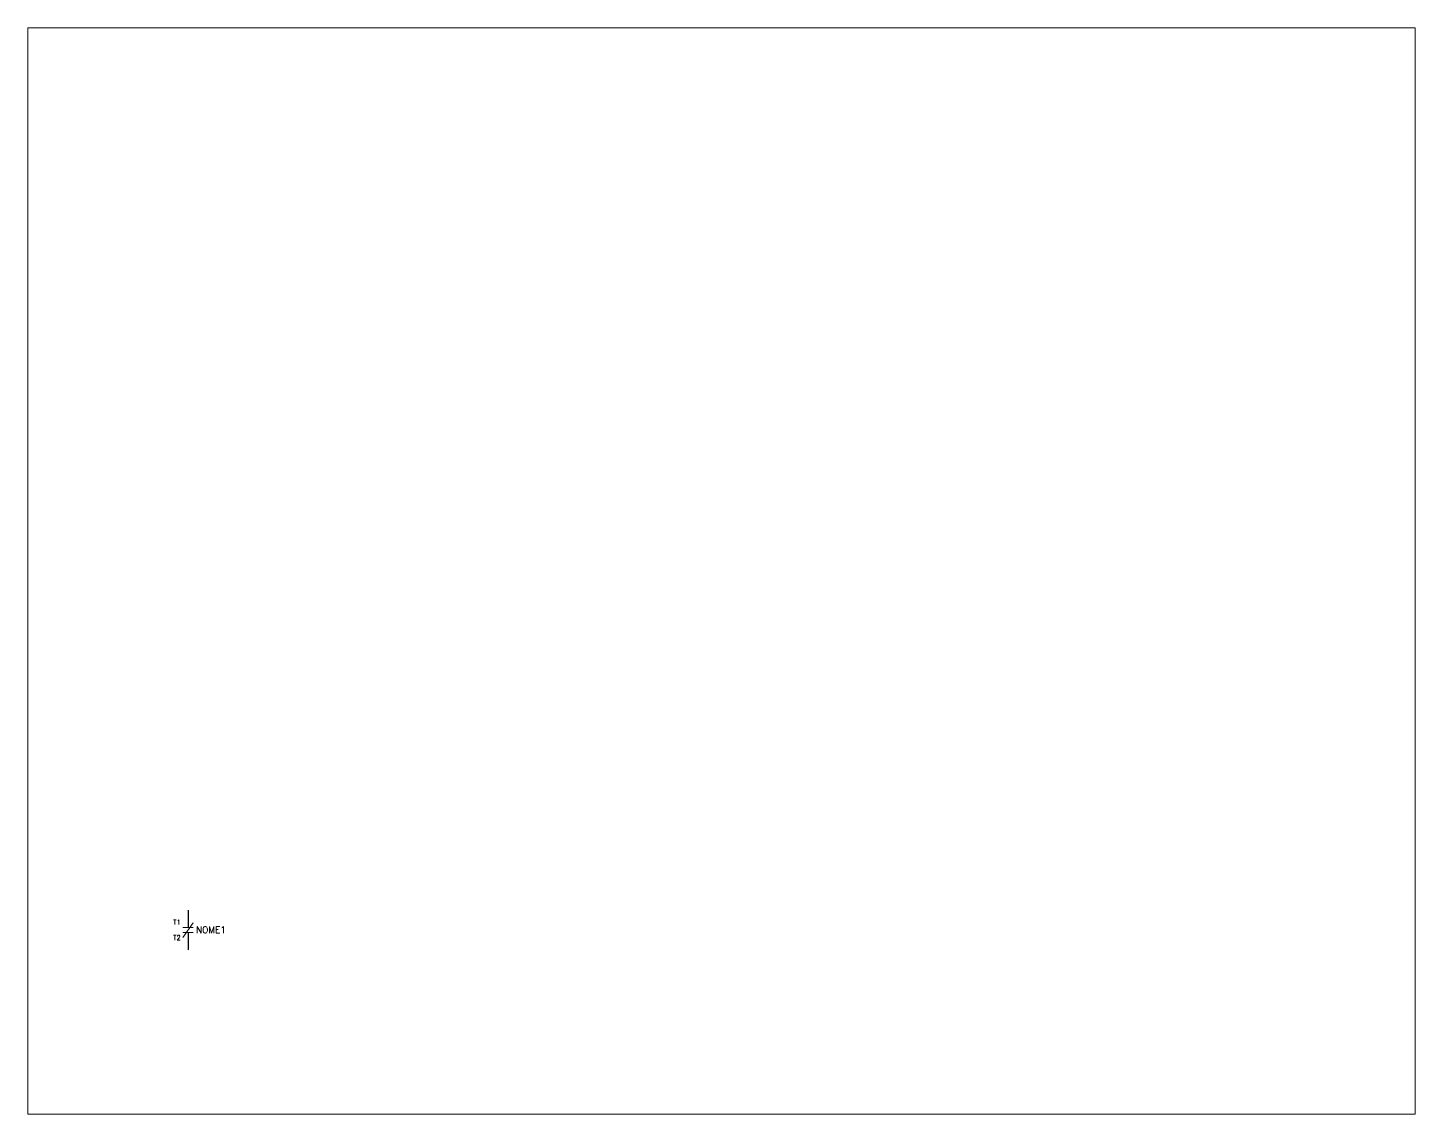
# Paper-space layout 'Layout1' of a CAD drawing. Extents: x 1.03 to 9.28, y 0.81 to 7.27.
# The model-space entities are those that its viewports show. They can reach past a viewport. Long polylines and large blocks are cut down to what shows.
import ezdxf

# ---------------------------------------------------------------- set-up
doc = ezdxf.new("R2010")
doc.units = 0
doc.header["$LTSCALE"] = 10
doc.header["$MEASUREMENT"] = 0
doc.layers.get('0').update_dxf_attribs({"linetype": 'CONTINUOUS'})
doc.styles.add('ROMANS', font='romans', dxfattribs={"height": 0.2})

msp = doc.modelspace()

# ---------------------------------------------------------------- linework, layer by layer
at = {"lineweight": 5}
for p, q in [((45.71, 44.02), (45.71, 44.09)), ((44.11, 35.61), (47.31, 40.16)), ((45.71, 31.93), (45.71, 31.86))]:
    msp.add_line(p, q, dxfattribs=at)
at = {"color": 7, "linetype": 'Continuous'}
for p, q in [((45.71, 44.02), (45.71, 38.72)), ((45.71, 37.12), (45.71, 31.93))]:
    msp.add_line(p, q, dxfattribs=at)
at = {"const_width": 0.3}
for points in [[(44.11, 38.72), (47.31, 38.72)], [(44.11, 37.12), (47.31, 37.12)]]:
    msp.add_lwpolyline(points, dxfattribs=at)

# ---------------------------------------------------------------- texts
at = {"color": 7, "style": 'ROMANS'}
for tag, p in [('T1', (41.14, 39.61)), ('T2', (41.14, 34.82))]:
    msp.add_attdef(tag, p, '', height=1.5, dxfattribs=at)
at = {"lineweight": 5, "style": 'ROMANS'}
msp.add_attdef('NOME1', (48.19, 36.99), '', height=2, dxfattribs=at)

psp = doc.layouts.get("Layout1")

# ---------------------------------------------------------------- viewports
at = {"layer": '0', "view_target_point": (-23.7891, -51.5)}
psp.add_viewport(center=(5.1562, 4.0382), size=(8.25, 6.461111), view_center_point=(233.7877, 200), view_height=334.634538, dxfattribs=at)

doc.saveas('drawing.dxf')
